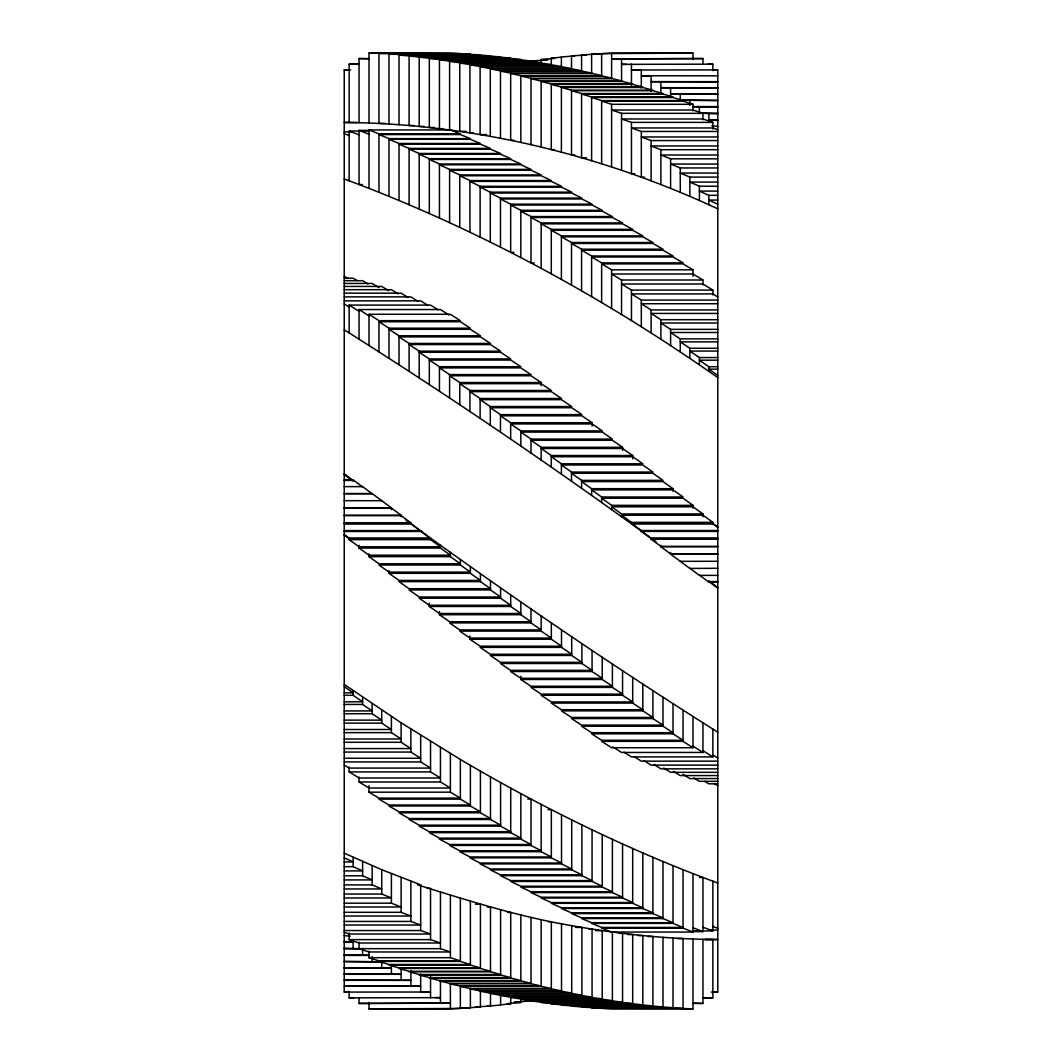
<?xml version="1.0" encoding="UTF-8"?>
<svg xmlns="http://www.w3.org/2000/svg" width="1062" height="1062" viewBox="0 0 1062 1062"><rect width="100%" height="100%" fill="white"/><g stroke="black" fill="none" stroke-linecap="round" stroke-linejoin="round"><path stroke-width="1.5" d="M531 61.092L520.845 59.791L439.442 59.791L449.598 61.092L531 61.092L547.66 59.791M531 1000.908L541.155 1002.209L622.558 1002.209L612.402 1000.908L531 1000.908L514.34 1002.209M541.169 63.003L459.766 63.003L469.935 64.543L551.337 64.543L541.169 63.003L541.155 59.578L554.55 58.397M520.831 998.997L602.234 998.997L592.065 997.457L510.663 997.457L520.831 998.997L520.845 1002.422L507.45 1003.603M551.284 64.981L551.284 58.211L561.4 57.149M500.6 1004.851L510.716 1003.789L510.716 997.019M490.498 1005.94L500.6 1005.01L500.6 994.948M490.498 992.718L490.498 1006.099L475.537 1006.909M693.008 59.605L693.008 53.1L611.606 53.1L581.578 54.972L581.578 71.672M480.422 990.328L480.422 1007.028L450.394 1008.9L368.992 1008.9L368.992 1002.395M693.008 53.1L601.636 53.618L601.636 76.358M368.992 1008.9L460.364 1008.462L460.364 985.642M702.951 58.556L611.606 58.861L702.951 58.556L702.951 63.494M359.049 1003.444L450.394 1003.139L359.049 1003.444L359.049 998.506M712.854 70.65L712.854 64.158L621.549 64.357L626.434 64.357M707.903 64.264L712.854 64.158M349.146 991.35L349.146 997.842L354.097 997.736M349.146 997.842L440.451 997.643L435.566 997.643M712.854 69.986L717.766 69.946M344.234 992.054L349.146 992.014M717.766 208.816C608.566 157.999 489.449 127.772 368.992 123.006L368.992 53.1L450.394 53.1L480.422 54.972M460.364 53.618L368.992 53.1M388.984 124.002L388.984 54.175L470.386 54.175L378.961 53.618L378.961 123.444L385.479 123.444M591.614 54.175L601.384 54.175L591.614 54.281L591.614 73.743M388.984 54.281L480.422 55.091L490.498 55.901L409.096 56.06L419.185 56.99L500.6 57.149L510.716 58.211L429.313 58.211L419.185 57.149M586.463 54.972L571.502 55.901L571.502 69.282M574.754 55.901L561.4 56.99L561.4 67.052M551.284 58.211L554.55 58.211M368.992 123.006L359.049 122.701L359.049 58.556L368.819 58.556M439.442 59.578L520.845 59.578L510.716 58.397L429.313 58.397L439.442 59.578L439.442 128.648L442.695 128.648M541.155 59.578L547.66 59.578M459.766 62.738L541.169 62.738L531 61.317L449.598 61.317L459.766 62.738L459.766 131.369L466.271 131.369M359.049 122.701L349.146 122.515L349.146 64.158L358.916 64.158M480.117 66.481L561.519 66.481L551.337 64.822L469.935 64.822L480.117 66.481L480.117 134.582L486.622 134.582M490.299 68.565L571.701 68.565L561.519 66.773L480.117 66.773L490.299 68.565L490.299 136.374M350.739 69.919L344.234 69.919L344.234 992.081L430.548 992.014L420.685 992.081L420.685 974.027M500.481 70.782L581.883 70.782L571.701 68.884L490.299 68.884L500.481 70.782L500.481 138.272M510.663 73.145L592.065 73.145L581.883 71.114L500.481 71.114L510.663 73.145L510.663 140.303L513.915 140.303M520.831 75.641L602.234 75.641L592.065 73.504L510.663 73.504L520.831 75.641L520.831 142.441M717.766 75.814L641.315 75.76L651.125 75.814L651.125 91.465M531 78.283L612.402 78.283L602.234 76.026L520.831 76.026L531 78.283L531 144.711M541.155 81.07L622.558 81.07L612.402 78.681L531 78.681L541.155 81.07L541.155 147.087M717.766 81.668L651.125 81.668L717.766 81.854M551.284 83.978L632.687 83.978L622.558 81.482L541.155 81.482L551.284 83.978L551.284 149.583L554.55 149.583M561.4 87.031L642.815 87.031L632.687 84.416L551.284 84.416L561.4 87.031L561.4 152.198M717.766 87.708L660.883 87.708L717.766 88.027M571.502 90.217L652.904 90.217L642.815 87.496L561.4 87.496L571.502 90.217L571.502 154.919L574.754 154.919M581.578 93.536L662.98 93.536L652.904 90.695L571.502 90.695L581.578 93.536L581.578 157.773L586.463 157.773M717.766 93.881L670.6 93.881L717.766 94.319M591.614 96.987L673.016 96.987L662.98 94.04L581.578 94.04L591.614 96.987L591.614 160.72M717.766 100.173L680.264 100.173L717.766 100.731M601.636 100.585L683.039 100.585L673.016 97.505L591.614 97.505L601.636 100.585L601.636 163.8M693.008 104.302L683.039 101.116L601.636 101.116L611.606 104.302L693.008 104.302L693.008 110.899M693.141 106.572L717.766 106.572M693.035 106.797L717.766 107.262M699.393 113.09L717.766 113.09M702.951 113.329L693.008 110.023L611.606 110.023L621.549 113.329L702.951 113.329L702.951 119.833M700.973 113.222L717.766 113.899M717.766 119.701L708.872 119.701L717.766 120.59M712.854 122.382L702.951 118.984L621.549 118.984L631.452 122.382L712.854 122.382L712.854 128.993M357.283 122.515L344.234 122.449L349.146 122.515M413.981 125.489L409.096 125.489L409.096 55.901L399.02 55.091M424.07 126.418L419.185 126.418L419.185 56.99M434.199 127.48L429.313 127.48L429.313 58.211M368.992 129.949L450.394 129.949L460.364 133.892L378.961 133.892L368.992 129.949L368.992 188.359C492.423 236.826 609.283 301.462 717.766 377.594M368.992 188.359L359.049 184.522L359.049 130.387L368.819 130.387M362.301 184.522L359.049 184.522L349.146 180.805L349.146 131.038L368.673 131.038M717.766 129.697L712.854 127.958L631.452 127.958L641.315 131.462L717.766 131.462M344.234 131.927L350.739 131.927M473.187 132.923L469.935 132.923L469.935 64.543M717.766 136.958L641.315 136.958L651.125 140.569L717.766 140.569M388.984 138.618L470.386 138.618L460.364 134.569L378.961 134.569L388.984 138.618L388.984 196.337M399.02 143.45L480.422 143.45L470.386 139.308L388.984 139.308L399.02 143.45L399.02 200.479M717.766 145.972L651.125 145.972L660.883 149.689L717.766 149.689M409.096 148.414L490.498 148.414L480.422 144.18L399.02 144.18L409.096 148.414L409.096 204.714M419.185 153.486L500.6 153.486L490.498 149.145L409.096 149.145L419.185 153.486L419.185 209.055M717.766 154.999L660.883 154.999L670.6 158.822L717.766 158.822M429.313 158.689L510.716 158.689L500.6 154.242L419.185 154.242L429.313 158.689L429.313 213.489M439.442 163.986L520.845 163.986L510.716 159.446L429.313 159.446L439.442 163.986L439.442 218.029M717.766 164.026L670.6 164.026L680.264 167.955L717.766 167.955M449.598 169.402L531 169.402L520.845 164.769L439.442 164.769L449.598 169.402L449.598 222.662M717.766 173.053L680.264 173.053L689.862 177.088L717.766 177.088M634.704 173.677L631.452 173.677L631.452 122.382M459.766 174.925L541.169 174.925L531 170.212L449.598 170.212L459.766 174.925L459.766 227.387M644.568 177.181L641.315 177.181L641.315 131.462M469.935 180.567L551.337 180.567L541.169 175.748L459.766 175.748L469.935 180.567L469.935 232.206M717.766 182.08L689.862 182.08L699.393 186.222L717.766 186.222M480.117 186.315L561.519 186.315L551.337 181.403L469.935 181.403L480.117 186.315L480.117 237.118M717.766 191.094L699.393 191.094L708.872 195.328L717.766 195.328M490.299 192.156L571.701 192.156L561.519 187.151L480.117 187.151L490.299 192.156L490.299 242.109M500.481 198.103L581.883 198.103L571.701 193.018L490.299 193.018L500.481 198.103L500.481 247.194M717.766 200.081L708.872 200.081L717.766 204.183M510.663 204.156L592.065 204.156L581.883 198.979L500.481 198.979L510.663 204.156L510.663 252.371L513.915 252.371M520.831 210.303L602.234 210.303L592.065 205.046L510.663 205.046L520.831 210.303L520.831 257.628M531 216.555L612.402 216.555L602.234 211.219L520.831 211.219L531 216.555L531 262.964L534.252 262.964M541.155 222.901L622.558 222.901L612.402 217.484L531 217.484L541.155 222.901L541.155 268.381M551.284 229.339L632.687 229.339L622.558 223.843L541.155 223.843L551.284 229.339L551.284 273.89M561.4 235.87L642.815 235.87L632.687 230.295L551.284 230.295L561.4 235.87L561.4 279.465M571.502 242.494L652.904 242.494L642.815 236.839L561.4 236.839L571.502 242.494L571.502 285.12M581.578 249.198L662.98 249.198L652.904 243.463L571.502 243.463L581.578 249.198L581.578 290.855M591.614 255.995L673.016 255.995L662.98 250.194L581.578 250.194L591.614 255.995L591.614 296.67M601.636 262.872L683.039 262.872L673.016 256.991L591.614 256.991L601.636 262.872L601.636 302.537M693.008 269.828L683.039 263.88L601.636 263.88L611.606 269.828L693.008 269.828L693.008 276.266M344.234 278.178L353.128 278.178L357.19 280.633M702.951 280.01L693.008 273.996L611.606 273.996L621.549 280.01L702.951 280.01L702.951 284.935M344.234 280.687L362.607 280.687L368.049 284.005M344.234 283.435L372.138 283.435L379.001 287.643M344.234 286.435L381.736 286.435L388.639 290.683M344.234 289.674L391.4 289.674L398.33 293.962M712.854 290.085L702.951 284.005L621.549 284.005L631.452 290.085L712.854 290.085L712.854 294.904M344.234 293.152L401.117 293.152L408.087 297.493M344.234 296.882L410.875 296.882L417.884 301.276M717.766 296.975L712.854 293.922L631.452 293.922L641.315 300.068L717.766 300.068M344.234 300.851L420.685 300.851L428.079 305.511M717.766 303.732L641.315 303.732L651.125 309.931L717.766 309.931M649.904 537.239C551.868 465.952 451.615 397.679 349.146 332.924L349.146 305.086L430.548 305.086L437.969 309.785M359.049 339.19L359.049 309.546L440.451 309.546L449.146 315.082M717.766 313.436L651.125 313.436L660.883 319.702L717.766 319.702M368.992 314.272L450.394 314.272L460.364 320.658L378.961 320.658L368.992 314.272L368.992 345.522M717.766 323.021L660.883 323.021L670.6 329.353L717.766 329.353M388.984 328.185L470.386 328.185L460.364 321.746L378.961 321.746L388.984 328.185L388.984 358.332M717.766 332.499L670.6 332.499L680.264 338.884L717.766 338.884M399.02 335.778L480.422 335.778L470.386 329.3L388.984 329.3L399.02 335.778L399.02 364.824M717.766 341.858L680.264 341.858L689.862 348.283L717.766 348.283M409.096 343.438L490.498 343.438L480.422 336.893L399.02 336.893L409.096 343.438L409.096 371.368M419.185 351.15L500.6 351.15L490.498 344.566L409.096 344.566L419.185 351.15L419.185 377.953M717.766 351.071L689.862 351.071L699.393 357.562L717.766 357.562M429.313 358.916L510.716 358.916L500.6 352.279L419.185 352.279L429.313 358.916L429.313 384.59M717.766 360.177L699.393 360.177L708.872 366.709L717.766 366.709M439.442 366.735L520.845 366.735L510.716 360.058L429.313 360.058L439.442 366.735L439.442 391.267M717.766 369.138L708.872 369.138L717.766 375.364M449.598 374.607L531 374.607L520.845 367.89L439.442 367.89L449.598 374.607L449.598 397.984M541.169 382.532L531 375.762L449.598 375.762L459.766 382.532L541.169 382.532L541.169 385.705M469.935 390.484L551.337 390.484L541.169 383.687L459.766 383.687L469.935 390.484L469.935 411.552M480.117 398.502L561.519 398.502L551.337 391.652L469.935 391.652L480.117 398.502L480.117 418.388M490.299 406.547L571.701 406.547L561.519 399.67L480.117 399.67L490.299 406.547L490.299 425.265M500.481 414.631L581.883 414.631L571.701 407.728L490.299 407.728L500.481 414.631L500.481 432.168M592.065 422.742L581.883 415.813L500.481 415.813L510.663 422.742L592.065 422.742L592.065 426.021M520.831 430.893L602.234 430.893L592.065 423.937L510.663 423.937L520.831 430.893L520.831 446.053M531 439.084L612.402 439.084L602.234 432.088L520.831 432.088L531 439.084L531 453.049M622.558 447.288L612.402 440.279L531 440.279L541.155 447.288L622.558 447.288L622.558 450.487M632.687 455.532L622.558 448.496L541.155 448.496L551.284 455.532L632.687 455.532L632.687 458.837M561.4 463.789L642.815 463.789L632.687 456.74L551.284 456.74L561.4 463.789L561.4 474.143M571.502 472.072L652.904 472.072L642.815 464.997L561.4 464.997L571.502 472.072L571.502 481.205M344.234 479.891L353.128 479.891L362.607 486.967M581.578 480.369L662.98 480.369L652.904 473.28L571.502 473.28L581.578 480.369L581.578 488.294M344.234 480.449L353.128 480.449L344.234 473.758M344.234 486.622L362.607 486.622L372.138 493.711L344.234 493.711M673.016 488.679L662.98 481.577L581.578 481.577L591.614 488.679L673.016 488.679L673.016 491.361M344.234 493.564L372.138 493.564L381.736 500.667M601.636 497.003L683.039 497.003L673.016 489.901L591.614 489.901L601.636 497.003L601.636 502.499M344.234 500.667L381.736 500.72L391.4 507.835L391.4 509.614M693.008 505.339L683.039 498.224L601.636 498.224L611.606 505.339L693.008 505.339L693.008 508.194M344.234 507.835L391.4 507.835M344.234 508.087L391.4 508.087L401.117 515.216L401.117 516.743M702.951 513.942L693.008 506.813L611.606 506.813L621.549 513.942L702.951 513.942L702.951 516.743M344.234 515.216L401.117 515.216M344.234 515.667L401.117 515.667L410.875 522.796L410.875 523.871L344.234 523.871M712.854 522.345L702.951 515.216L621.549 515.216L631.452 522.345L712.854 522.345L712.854 523.871L717.766 527.416M344.234 522.796L410.875 522.796M344.234 523.46L410.875 523.46L430.548 538.593L349.146 538.593L344.234 535.036M712.854 523.871L631.452 523.871L631.452 522.345M344.234 530.588L420.685 530.588M717.766 526.964L712.854 523.407L631.452 523.407L641.315 530.535L717.766 530.535M344.234 531.465L420.685 531.465M641.315 530.535L641.315 531.412L717.766 531.412M344.234 534.584L349.146 538.129L430.548 538.129C524.283 605.698 619.996 670.56 717.766 732.156M717.766 538.129L651.125 538.129L651.125 539.204L660.883 546.333L717.766 546.333M717.766 538.54L651.125 538.54L641.315 531.412M651.125 539.204L717.766 539.204M349.146 539.655L430.548 539.655L440.451 546.784L359.049 546.784L349.146 539.655L349.146 538.129M660.883 545.257L660.883 546.784L717.766 546.784M359.049 548.058L440.451 548.058L450.394 555.187L368.992 555.187L359.049 548.058L359.049 545.257M717.766 553.913L670.6 553.913L660.883 546.784M670.6 552.386L670.6 554.165L717.766 554.165M368.992 556.661L450.394 556.661L460.364 563.776L378.961 563.776L368.992 556.661L368.992 553.806M717.766 561.28L680.264 561.333L689.862 568.435L717.766 568.289M460.364 564.997L378.961 564.997L388.984 572.099L470.386 572.099L460.364 564.997L460.364 559.501M388.984 573.321L470.386 573.321L480.422 580.423L399.02 580.423L388.984 573.321L388.984 570.639M717.766 575.378L699.393 575.378L689.862 568.289M480.422 581.631L399.02 581.631L409.096 588.72L490.498 588.72L480.422 581.631L480.422 573.706M717.766 581.551L708.872 581.551L717.766 588.242M699.393 575.033L708.872 582.109L717.766 582.109M490.498 589.928L409.096 589.928L419.185 597.003L500.6 597.003L490.498 589.928L490.498 580.795M500.6 598.211L419.185 598.211L429.313 605.26L510.716 605.26L500.6 598.211L500.6 587.857M429.313 606.468L510.716 606.468L520.845 613.504L439.442 613.504L429.313 606.468L429.313 603.163M439.442 614.712L520.845 614.712L531 621.721L449.598 621.721L439.442 614.712L439.442 611.513M531 622.916L449.598 622.916L459.766 629.912L541.169 629.912L531 622.916L531 608.951M541.169 631.107L459.766 631.107L469.935 638.063L551.337 638.063L541.169 631.107L541.169 615.947M469.935 639.258L551.337 639.258L561.519 646.187L480.117 646.187L469.935 639.258L469.935 635.979M561.519 647.369L480.117 647.369L490.299 654.272L571.701 654.272L561.519 647.369L561.519 629.832M571.701 655.453L490.299 655.453L500.481 662.33L581.883 662.33L571.701 655.453L571.701 636.735M581.883 663.498L500.481 663.498L510.663 670.348L592.065 670.348L581.883 663.498L581.883 643.612M592.065 671.516L510.663 671.516L520.831 678.313L602.234 678.313L592.065 671.516L592.065 650.448M520.831 679.468L602.234 679.468L612.402 686.238L531 686.238L520.831 679.468L520.831 676.295M612.402 687.393L531 687.393L541.155 694.11L622.558 694.11L612.402 687.393L612.402 664.015M344.234 692.862L353.128 692.862L344.234 686.636M344.234 695.291L353.128 695.291L362.607 701.823L344.234 701.823M622.558 695.265L541.155 695.265L551.284 701.942L632.687 701.942L622.558 695.265L622.558 670.733M632.687 703.084L551.284 703.084L561.4 709.721L642.815 709.721L632.687 703.084L632.687 677.41M344.234 704.438L362.607 704.438L372.138 710.929L344.234 710.929M642.815 710.85L561.4 710.85L571.502 717.434L652.904 717.434L642.815 710.85L642.815 684.047M344.234 713.717L372.138 713.717L381.736 720.142L344.234 720.142M652.904 718.562L571.502 718.562L581.578 725.107L662.98 725.107L652.904 718.562L652.904 690.632M344.234 723.116L381.736 723.116L391.4 729.501L344.234 729.501M662.98 726.222L581.578 726.222L591.614 732.7L673.016 732.7L662.98 726.222L662.98 697.176M344.234 732.647L391.4 732.647L401.117 738.979L344.234 738.979M673.016 733.815L591.614 733.815L601.636 740.254L683.039 740.254L673.016 733.815L673.016 703.668M693.008 747.728L683.039 741.342L601.636 741.342L611.606 747.728L693.008 747.728L693.008 716.478M344.234 742.298L401.117 742.298L410.875 748.564L344.234 748.564M344.234 752.069L410.875 752.069L420.685 758.268L344.234 758.268M702.951 722.81L702.951 752.454L621.549 752.454L612.854 746.918M712.854 729.076L712.854 756.914L631.452 756.914L624.031 752.215M717.766 761.149L641.315 761.149L633.921 756.489M344.234 761.932L420.685 761.932L430.548 768.078L349.146 768.078L344.234 765.025M717.766 765.118L651.125 765.118L644.116 760.724M717.766 768.848L660.883 768.848L653.913 764.507M349.146 771.915L430.548 771.915L440.451 777.995L359.049 777.995L349.146 771.915L349.146 767.096M717.766 772.326L670.6 772.326L663.67 768.038M717.766 775.565L680.264 775.565L673.361 771.317M717.766 778.565L689.862 778.565L682.999 774.357M717.766 781.313L699.393 781.313L693.951 777.995M359.049 781.99L440.451 781.99L450.394 788.004L368.992 788.004L359.049 781.99L359.049 777.065M717.766 783.822L708.872 783.822L704.81 781.366M368.992 792.172L450.394 792.172L460.364 798.12L378.961 798.12L368.992 792.172L368.992 785.734M460.364 799.128L378.961 799.128L388.984 805.009L470.386 805.009L460.364 799.128L460.364 759.463L401.117 722.81L344.234 684.406M527.748 799.036L531 799.036C591.375 830.975 653.634 859.437 717.766 883M470.386 806.005L388.984 806.005L399.02 811.806L480.422 811.806L470.386 806.005L470.386 765.33L460.364 759.463M548.085 809.629L551.337 809.629L551.337 857.844L561.519 863.021L480.117 863.021L469.935 857.844L551.337 857.844M480.422 812.802L399.02 812.802L409.096 818.536L490.498 818.536L480.422 812.802L480.422 771.145L470.386 765.33M490.498 819.506L409.096 819.506L419.185 825.161L500.6 825.161L490.498 819.506L490.498 776.88L480.422 771.145M500.6 826.13L419.185 826.13L429.313 831.705L510.716 831.705L500.6 826.13L500.6 782.535L490.498 776.88M510.716 832.661L429.313 832.661L439.442 838.157L520.845 838.157L510.716 832.661L510.716 788.11L500.6 782.535M520.845 839.099L439.442 839.099L449.598 844.516L531 844.516L520.845 839.099L520.845 793.619L510.716 788.11M531 845.445L449.598 845.445L459.766 850.781L541.169 850.781L531 845.445L531 799.036L520.845 793.619M541.169 851.697L459.766 851.697L469.935 856.954L551.337 856.954L541.169 851.697L541.169 804.372M344.234 861.919L353.128 861.919L344.234 857.817M561.519 863.897L480.117 863.897L490.299 868.981L571.701 868.981L561.519 863.897L561.519 814.806M344.234 866.672L353.128 866.672L362.607 870.906L344.234 870.906M571.701 869.844L490.299 869.844L500.481 874.849L581.883 874.849L571.701 869.844L571.701 819.891M344.234 875.778L362.607 875.778L372.138 879.92L344.234 879.92M581.883 875.685L500.481 875.685L510.663 880.597L592.065 880.597L581.883 875.685L581.883 824.882M699.699 877.477L702.951 877.477L702.951 931.613L693.181 931.613M592.065 881.433L510.663 881.433L520.831 886.252L602.234 886.252L592.065 881.433L592.065 829.794M417.432 884.819C467.944 900.523 519.132 916.864 571.701 925.626C619.889 934.334 668.794 939.22 717.766 939.525L704.756 939.551L712.854 939.485L712.854 997.842L703.084 997.842M344.234 884.911L372.138 884.911L381.736 888.947L344.234 888.947M602.234 887.075L520.831 887.075L531 891.788L612.402 891.788L602.234 887.075L602.234 834.613M427.296 888.323L430.548 888.323L430.548 939.618L440.451 943.016L359.049 943.016L349.146 939.618L349.146 933.007M612.402 892.598L531 892.598L541.155 897.231L622.558 897.231L612.402 892.598L612.402 839.338M344.234 894.045L381.736 894.045L391.4 897.974L344.234 897.974M622.558 898.014L541.155 898.014L551.284 902.554L632.687 902.554L622.558 898.014L622.558 843.971M344.234 903.178L391.4 903.178L401.117 907.001L344.234 907.001M632.687 903.311L551.284 903.311L561.4 907.758L642.815 907.758L632.687 903.311L632.687 848.511M475.537 904.227L480.422 904.227L480.422 968.464L490.498 971.305L409.096 971.305L399.02 968.464L480.422 968.464M487.246 907.081L490.498 907.081L490.498 971.783L500.6 974.504L419.185 974.504L409.096 971.783L490.498 971.783M642.815 908.514L561.4 908.514L571.502 912.855L652.904 912.855L642.815 908.514L642.815 852.945M344.234 912.311L401.117 912.311L410.875 916.028L344.234 916.028M507.45 912.417L510.716 912.417L510.716 978.022L520.845 980.518L439.442 980.518L429.313 978.022L510.716 978.022M652.904 913.586L571.502 913.586L581.578 917.82L662.98 917.82L652.904 913.586L652.904 857.286M662.98 918.55L581.578 918.55L591.614 922.692L673.016 922.692L662.98 918.55L662.98 861.521M344.234 921.431L410.875 921.431L420.685 925.042L344.234 925.042M548.085 921.697L551.337 921.697L551.337 988.855L561.519 990.886L480.117 990.886L469.935 988.855L551.337 988.855M673.016 923.382L591.614 923.382L601.636 927.431L683.039 927.431L673.016 923.382L673.016 865.663M575.378 927.418L581.883 927.418L581.883 995.519L592.065 997.178L510.663 997.178L500.481 995.519L581.883 995.519M693.008 932.051L683.039 928.108L601.636 928.108L611.606 932.051L693.008 932.051L693.008 873.641M588.813 929.077L592.065 929.077L592.065 997.457M711.261 930.073L717.766 930.073M344.234 930.538L420.685 930.538L430.548 934.042L349.146 934.042L344.234 932.303M595.729 930.631L602.234 930.631L602.234 999.262L612.402 1000.683L531 1000.683L520.831 999.262L602.234 999.262M693.327 930.962L712.854 930.962L712.854 881.194M619.305 933.352L622.558 933.352L622.558 1002.422L632.687 1003.603L551.284 1003.603L541.155 1002.422L622.558 1002.422M627.801 934.52L632.687 934.52L632.687 1003.789L642.815 1004.851L561.4 1004.851L551.284 1003.789L632.687 1003.789M637.93 935.582L642.815 935.582L642.815 1005.01L652.904 1005.94L571.502 1006.099L581.578 1006.909L662.98 1006.909L652.904 1006.099L652.904 936.511L648.019 936.511M676.521 938.556L683.039 938.556L683.039 1008.462L693.008 1008.9L693.008 938.994M349.146 939.618L430.548 939.618M344.234 942.299L353.128 942.299L344.234 941.41M344.234 948.101L361.027 948.778M359.049 948.671L440.451 948.671L450.394 951.977L368.992 951.977L359.049 948.671L359.049 942.167M344.234 948.91L362.607 948.91M344.234 954.738L368.965 955.203M344.234 955.428L368.859 955.428M368.992 957.698L450.394 957.698L460.364 960.884L378.961 960.884L368.992 957.698L368.992 951.101M344.234 961.269L381.736 961.827L344.234 961.827M460.364 961.415L378.961 961.415L388.984 964.495L470.386 964.495L460.364 961.415L460.364 898.2M470.386 965.013L388.984 965.013L399.02 967.96L480.422 967.96L470.386 965.013L470.386 901.28M344.234 967.681L391.4 968.119L344.234 968.119M344.234 973.973L401.117 974.292L344.234 974.292M500.6 974.969L419.185 974.969L429.313 977.584L510.716 977.584L500.6 974.969L500.6 909.802M344.234 980.146L410.875 980.332L344.234 980.332M520.845 980.93L439.442 980.93L449.598 983.319L531 983.319L520.845 980.93L520.845 914.913M531 983.717L449.598 983.717L459.766 985.974L541.169 985.974L531 983.717L531 917.289M410.875 986.186L344.234 986.186L420.685 986.24L410.875 986.186L410.875 970.535M541.169 986.359L459.766 986.359L469.935 988.496L551.337 988.496L541.169 986.359L541.169 919.559M561.519 991.218L480.117 991.218L490.299 993.116L571.701 993.116L561.519 991.218L561.519 923.728M711.261 992.081L717.766 992.081L717.766 69.919L631.452 69.986L641.315 69.919L641.315 87.973M571.701 993.435L490.299 993.435L500.481 995.227L581.883 995.227L571.701 993.435L571.701 925.626M514.34 1002.422L520.845 1002.422M693.181 1003.444L702.951 1003.444L702.951 939.299M507.45 1003.789L510.716 1003.789M642.815 1005.01L561.4 1005.01L571.502 1005.94M487.246 1005.94L490.498 1006.099M475.537 1007.028L480.422 1007.028M601.636 1008.382L683.039 1008.462L662.98 1007.028L581.578 1007.028L611.606 1008.9L693.008 1008.9M460.616 1007.719L470.386 1007.825L470.386 988.257M591.614 1007.825L673.016 1007.719L673.016 937.998M344.234 69.946L349.146 69.986M712.854 992.014L717.766 992.054M349.146 64.158L359.049 64.357M702.951 997.643L712.854 997.842M359.049 58.556L368.992 58.861M693.008 1003.139L702.951 1003.444M490.498 56.06L500.6 56.99M711.832 125.781L717.766 126.378M344.234 935.622L350.168 936.219M344.234 133.746L349.146 135.538M344.234 179L349.146 180.805M712.854 926.462L717.766 928.254M344.234 853.184L381.736 869.712L420.685 884.819L420.685 930.538M349.146 131.038L359.049 134.768M702.951 927.232L712.854 930.962M359.049 130.387L368.992 134.21M693.008 927.79L702.951 931.613M344.234 276.226L348.044 278.523M713.956 783.477L717.766 785.774M344.234 303.971L349.146 307.064M344.234 329.844L349.146 332.924M712.854 754.936L717.766 758.029M349.146 305.086L359.049 311.352M702.951 750.648L712.854 756.914M359.049 309.546L368.992 315.879M693.008 746.121L702.951 752.454M412.096 524.761L430.548 538.129L430.548 539.655M653.568 539.908L656.011 541.7M405.989 520.3L408.432 522.092M670.6 554.165L680.264 561.28M710.146 581.75L717.766 587.472M344.234 474.528L351.854 480.25M708.872 113.899L708.872 122.183M708.872 195.328L708.872 204.714M708.872 366.709L708.872 371.368M708.872 580.795L708.872 582.109M699.393 107.262L699.393 113.594M699.393 186.222L699.393 200.479M699.393 357.562L699.393 364.824M689.862 100.731L689.862 105.377M689.862 177.088L689.862 196.337M689.862 348.283L689.862 358.332M683.039 710.093L683.039 741.342M683.039 869.712L683.039 928.108M680.264 94.319L680.264 100.784M680.264 167.955L680.264 192.288M680.264 338.884L680.264 351.907M670.6 88.027L670.6 97.558M670.6 158.822L670.6 188.359M670.6 329.353L670.6 345.522M662.98 937.321L662.98 1007.028M660.883 81.854L660.883 94.067M660.883 149.689L660.883 184.522M660.883 319.702L660.883 339.19M651.125 140.569L651.125 180.805M651.125 309.931L651.125 332.924M641.315 300.068L641.315 326.724M631.452 64.158L631.452 85.239M631.452 290.085L631.452 320.578M621.549 58.556L621.549 81.575M621.549 113.329L621.549 170.265M621.549 280.01L621.549 314.498M621.549 513.942L621.549 516.743M612.402 932.051L612.402 1000.908M611.606 53.1L611.606 78.601M611.606 104.302L611.606 166.973M611.606 269.828L611.606 308.484M611.606 505.339L611.606 509.614M602.234 657.245L602.234 679.468M591.614 488.679L591.614 495.396M551.284 455.532L551.284 467.094M551.337 622.903L551.337 639.258M541.155 447.288L541.155 460.058M520.845 601.942L520.845 614.712M510.663 422.742L510.663 439.097M510.716 594.906L510.716 606.468M470.386 566.604L470.386 573.321M459.766 382.532L459.766 404.755M450.394 552.386L450.394 556.661M450.394 753.516L450.394 792.172M450.394 895.027L450.394 957.698M450.394 983.399L450.394 1008.9M449.598 61.092L449.598 129.949M440.451 545.257L440.451 548.058M440.451 747.502L440.451 781.99M440.451 891.735L440.451 948.671M440.451 980.425L440.451 1003.444M430.548 741.422L430.548 771.915M430.548 976.761L430.548 997.842M420.685 735.276L420.685 761.932M410.875 729.076L410.875 752.069M410.875 881.194L410.875 921.431M401.117 722.81L401.117 742.298M401.117 877.477L401.117 912.311M401.117 967.933L401.117 980.146M399.02 54.972L399.02 124.679M391.4 716.478L391.4 732.647M391.4 873.641L391.4 903.178M391.4 964.442L391.4 973.973M381.736 710.093L381.736 723.116M381.736 869.712L381.736 894.045M381.736 961.216L381.736 967.681M378.961 133.892L378.961 192.288M378.961 320.658L378.961 351.907M372.138 703.668L372.138 713.717M372.138 865.663L372.138 884.911M372.138 956.623L372.138 961.269M362.607 697.176L362.607 704.438M362.607 861.521L362.607 875.778M362.607 948.406L362.607 954.738M353.128 479.891L353.128 481.205M353.128 690.632L353.128 695.291M353.128 857.286L353.128 866.672M353.128 939.817L353.128 948.101"/></g></svg>
